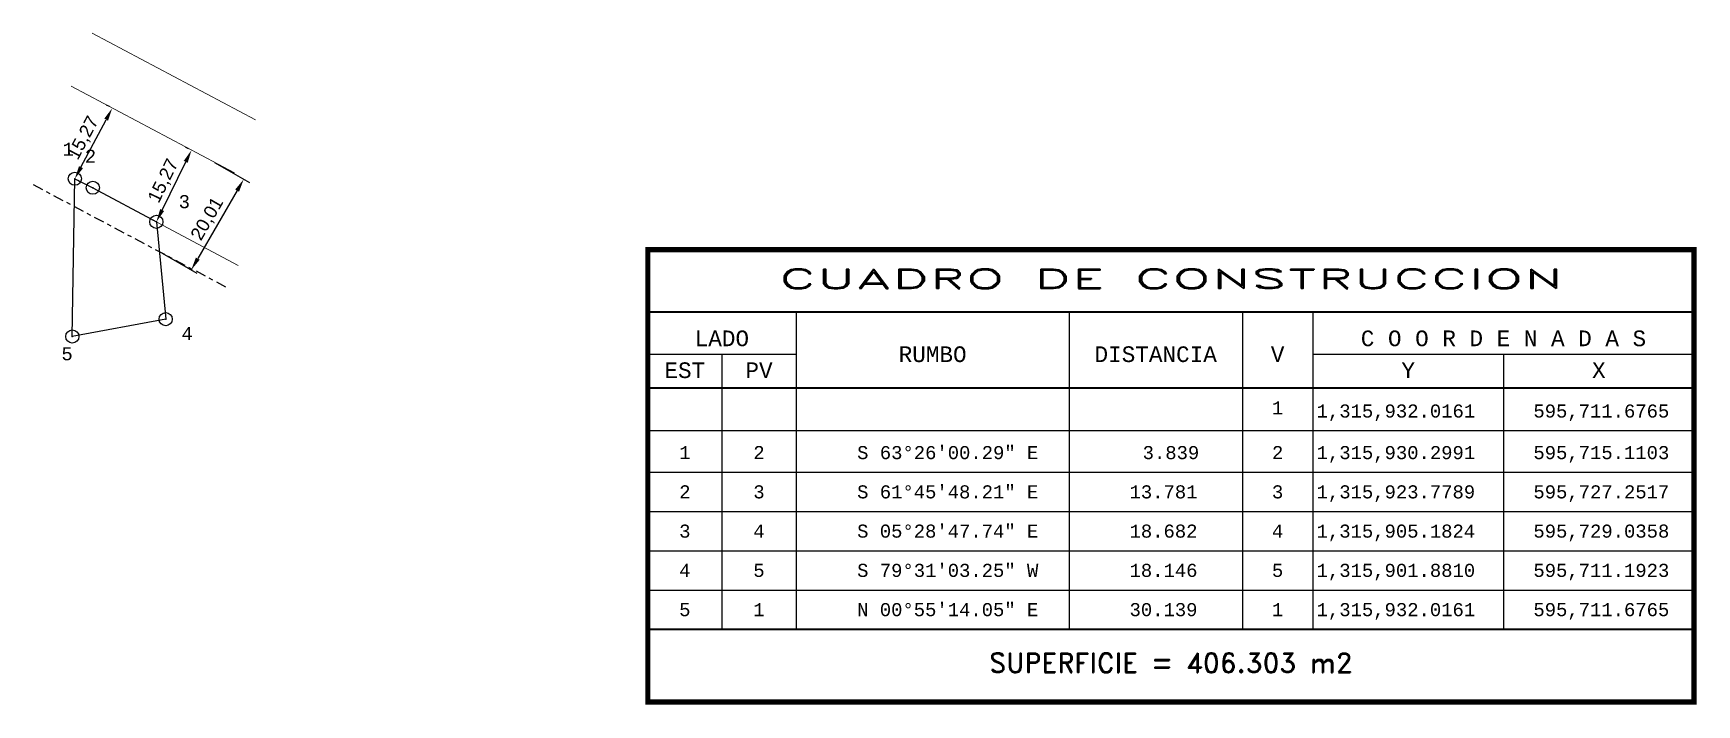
# Model space of a CAD drawing. Header units: millimetres. Extents: x 595704 to 596022, y 1315832 to 1315960.
import ezdxf
from ezdxf.enums import TextEntityAlignment as Align

# ---------------------------------------------------------------- set-up
doc = ezdxf.new("R2010")
doc.units = ezdxf.units.MM
doc.header["$PDMODE"] = 32
doc.header["$PDSIZE"] = 2.5
doc.linetypes.add('CENTRO1', pattern=[0.44, 0.2, -0.08, 0.08, -0.08])
for name, color, linetype in [('CVL_CUADCON', 1, 'Continuous'), ('CVL_CUADCON_LIN', 8, 'Continuous'), ('CVL_CUADCON_TIT', 1, 'Continuous'), ('CVL_CUADCON_TX', 2, 'Continuous'), ('CVL_PUNTO', 2, 'Continuous'), ('CVL_PUNTO_NUM', 2, 'Continuous')]:
    doc.layers.add(name, color=color, linetype=linetype)
doc.styles.add('HUECA1', font='hueca1.shx')
doc.styles.add('MONOTXT4', font='monotxt4.shx')
doc.styles.get("Standard").update_dxf_attribs({"font": 'arial.ttf'})
doc.dimstyles.new('ISO-25', dxfattribs={"dimtxt": 2.5, "dimasz": 2.5, "dimexe": 1.25, "dimexo": 0.625, "dimtad": 1, "dimtxsty": 'Standard', "dimcen": 2.5, "dimadec": 0, "dimazin": 0, "dimtfac": 1, "dimtmove": 0, "dimatfit": 3, "dimfxl": 1, "dimarcsym": 0})

# ---------------------------------------------------------------- blocks, each defined once
blk = doc.blocks.new('*D9')
at = {"color": 0, "lineweight": -2, "transparency": 16777216}
for p, q in [((595733.4, 1315937.76), (595732.84, 1315938.04)), ((595728.35, 1315926.02), (595732.87, 1315935.24)), ((595726.69, 1315924.05), (595726.13, 1315924.33))]:
    blk.add_line(p, q, dxfattribs=at)
at = {"color": 0, "transparency": 16777216}
for points in [[(595732.49, 1315935.43), (595733.24, 1315935.06), (595733.97, 1315937.49)], [(595727.98, 1315926.21), (595728.73, 1315925.84), (595727.25, 1315923.78)]]:
    blk.add_solid(points, dxfattribs=at)
at = {"layer": 'Defpoints', "color": 0, "transparency": 16777216}
for p in [(595733.97, 1315937.49), (595733.97, 1315937.49), (595727.25, 1315923.78)]:
    blk.add_point(p, dxfattribs=at)
at = {"color": 0, "transparency": 16777216, "insert": (595728.7, 1315931.57), "char_height": 2.5, "attachment_point": 5, "rotation": 63.9062}
blk.add_mtext('15,27', dxfattribs=at)
blk = doc.blocks.new('*D10')
at = {"color": 0, "lineweight": -2, "transparency": 16777216}
for p, q in [((595718.28, 1315945.8), (595717.73, 1315946.1)), ((595712.85, 1315934.22), (595717.66, 1315943.3)), ((595712.23, 1315931.72), (595712.78, 1315931.43))]:
    blk.add_line(p, q, dxfattribs=at)
at = {"color": 0, "transparency": 16777216}
for points in [[(595717.29, 1315943.5), (595718.03, 1315943.11), (595718.83, 1315945.51)], [(595712.48, 1315934.42), (595713.22, 1315934.03), (595711.68, 1315932.02)]]:
    blk.add_solid(points, dxfattribs=at)
at = {"layer": 'Defpoints', "color": 0, "transparency": 16777216}
for p in [(595718.83, 1315945.51), (595718.83, 1315945.51), (595711.68, 1315932.02)]:
    blk.add_point(p, dxfattribs=at)
at = {"color": 0, "transparency": 16777216, "insert": (595713.37, 1315939.76), "char_height": 2.5, "attachment_point": 5, "rotation": 62.071}
blk.add_mtext('15,27', dxfattribs=at)
blk = doc.blocks.new('*D11')
at = {"color": 0, "lineweight": -2, "transparency": 16777216}
for p, q in [((595738.36, 1315935.13), (595745.02, 1315931.28)), ((595742.69, 1315929.74), (595735.16, 1315916.75)), ((595728.34, 1315917.81), (595734.99, 1315913.96))]:
    blk.add_line(p, q, dxfattribs=at)
at = {"color": 0, "transparency": 16777216}
for points in [[(595742.32, 1315929.95), (595743.05, 1315929.53), (595743.94, 1315931.9)], [(595734.8, 1315916.96), (595735.53, 1315916.54), (595733.91, 1315914.58)]]:
    blk.add_solid(points, dxfattribs=at)
at = {"layer": 'Defpoints', "color": 0, "transparency": 16777216}
for p in [(595737.82, 1315935.44), (595727.79, 1315918.12), (595733.91, 1315914.58)]:
    blk.add_point(p, dxfattribs=at)
at = {"color": 0, "transparency": 16777216, "insert": (595737.08, 1315924.31), "char_height": 2.5, "attachment_point": 5, "rotation": 59.9371}
blk.add_mtext('20,01', dxfattribs=at)

msp = doc.modelspace()

# ---------------------------------------------------------------- linework, layer by layer
at = {"linetype": 'CENTRO1', "ltscale": 10}
msp.add_lwpolyline([(595703.732, 1315930.889), (595740.776, 1315911.238)], dxfattribs=at)
msp.add_lwpolyline([(595711.677, 1315932.016), (595715.11, 1315930.299), (595727.252, 1315923.779), (595729.036, 1315905.182), (595711.192, 1315901.881)], close=True)
at = {"layer": 'CVL_CUADCON', "color": 1, "linetype": 'Continuous', "const_width": 1, "flags": 128}
msp.add_lwpolyline([(595821.164, 1315918.447), (596021.096, 1315918.447), (596021.096, 1315832.03), (595821.164, 1315832.03)], close=True, dxfattribs=at)
at = {"layer": 'CVL_CUADCON', "color": 1, "linetype": 'Continuous', "const_width": 0.375, "flags": 128}
for points in [[(595821.164, 1315906.575), (596021.096, 1315906.575)], [(595821.164, 1315892.03), (596021.096, 1315892.03)], [(595821.164, 1315845.947), (596021.096, 1315845.947)]]:
    msp.add_lwpolyline(points, dxfattribs=at)
at = {"layer": 'CVL_CUADCON_LIN', "color": 8, "linetype": 'Continuous'}
for p, q in [((595849.486, 1315906.575), (595849.486, 1315845.947)), ((595901.664, 1315906.575), (595901.664, 1315845.947)), ((595934.771, 1315906.575), (595934.771, 1315845.947)), ((595948.236, 1315906.575), (595948.236, 1315845.947)), ((595821.164, 1315898.505), (595849.486, 1315898.505)), ((595835.314, 1315898.505), (595835.314, 1315845.947)), ((595948.236, 1315898.505), (596021.096, 1315898.505)), ((595984.666, 1315898.505), (595984.666, 1315845.947)), ((595821.164, 1315883.892), (596021.096, 1315883.892)), ((595821.164, 1315875.947), (596021.096, 1315875.947)), ((595821.164, 1315868.447), (596021.096, 1315868.447)), ((595821.164, 1315860.947), (596021.096, 1315860.947)), ((595821.164, 1315853.447), (596021.096, 1315853.447)), ((595821.164, 1315845.947), (596021.096, 1315845.947))]:
    msp.add_line(p, q, dxfattribs=at)
at = {"layer": 'CVL_CUADCON_TIT', "color": 4, "lineweight": 0, "ltscale": 0.5, "flags": 128}
for points in [[(595714.967, 1315959.809), (595746.198, 1315943.253)], [(595710.958, 1315949.685), (595742.189, 1315933.129)], [(595727.468, 1315923.644), (595742.907, 1315915.46)]]:
    msp.add_lwpolyline(points, dxfattribs=at)
at = {"layer": 'CVL_PUNTO', "color": 2}
for p in [(595711.677, 1315932.016), (595715.11, 1315930.299), (595727.252, 1315923.779), (595729.036, 1315905.182), (595711.192, 1315901.881)]:
    msp.add_point(p, dxfattribs=at)

# ---------------------------------------------------------------- texts
at = {"layer": 'CVL_CUADCON_TIT', "color": 1, "style": 'HUECA1', "width": 1.758658}
msp.add_text('CUADRO DE CONSTRUCCION', height=3.75, dxfattribs=at).set_placement((595846.164, 1315911.022), (595996.096, 1315911.022), align=Align.FIT)
at = {"layer": 'CVL_CUADCON_TIT', "color": 1, "style": 'MONOTXT4'}
for s, p in [('LADO', (595835.314, 1315900.027)), ('C O O R D E N A D A S', (595984.664, 1315900.027)), ('EST', (595828.239, 1315893.937)), ('PV', (595842.414, 1315893.937)), ('Y', (595966.464, 1315893.937)), ('X', (596002.889, 1315893.937))]:
    msp.add_text(s, height=3, dxfattribs=at).set_placement(p, align=Align.CENTER)
at = {"layer": 'CVL_CUADCON_TIT', "color": 1}
for s, height, style, p in [('RUMBO', 3, 'MONOTXT4', (595875.589, 1315898.497)), ('DISTANCIA', 3, 'MONOTXT4', (595918.214, 1315898.497)), ('V', 3, 'MONOTXT4', (595941.514, 1315898.497)), ('SUPERFICIE = 406.303 m2', 3.75, 'HUECA1', (595921.13, 1315839.53))]:
    msp.add_text(s, height=height, dxfattribs=dict(at, style=style)).set_placement(p, align=Align.MIDDLE)
at = {"layer": 'CVL_CUADCON_TX', "color": 2, "style": 'MONOTXT4'}
for s, p in [('1', (595941.504, 1315887.017)), ('1', (595828.239, 1315878.447)), ('2', (595842.4, 1315878.447)), ('2', (595941.504, 1315878.447)), ('2', (595828.239, 1315870.947)), ('3', (595842.4, 1315870.947)), ('3', (595941.504, 1315870.947)), ('3', (595828.239, 1315863.447)), ('4', (595842.4, 1315863.447)), ('4', (595941.504, 1315863.447)), ('4', (595828.239, 1315855.947)), ('5', (595842.4, 1315855.947)), ('5', (595941.504, 1315855.947)), ('5', (595828.239, 1315848.447)), ('1', (595842.4, 1315848.447)), ('1', (595941.504, 1315848.447))]:
    msp.add_text(s, height=2.5, dxfattribs=at).set_placement(p, align=Align.CENTER)
for s, p in [('1,315,932.0161', (595948.964, 1315886.392)), ('595,711.6765', (595990.389, 1315886.392)), ('S 63%%d26\'00.29" E', (595861.164, 1315878.447)), ('3.839', (595915.714, 1315878.447)), ('1,315,930.2991', (595948.964, 1315878.447)), ('595,715.1103', (595990.389, 1315878.447)), ('S 61%%d45\'48.21" E', (595861.164, 1315870.947)), ('13.781', (595913.214, 1315870.947)), ('1,315,923.7789', (595948.964, 1315870.947)), ('595,727.2517', (595990.389, 1315870.947)), ('S 05%%d28\'47.74" E', (595861.164, 1315863.447)), ('18.682', (595913.214, 1315863.447)), ('1,315,905.1824', (595948.964, 1315863.447)), ('595,729.0358', (595990.389, 1315863.447)), ('S 79%%d31\'03.25" W', (595861.164, 1315855.947)), ('18.146', (595913.214, 1315855.947)), ('1,315,901.8810', (595948.964, 1315855.947)), ('595,711.1923', (595990.389, 1315855.947)), ('N 00%%d55\'14.05" E', (595861.164, 1315848.447)), ('30.139', (595913.214, 1315848.447)), ('1,315,932.0161', (595948.964, 1315848.447)), ('595,711.6765', (595990.389, 1315848.447))]:
    msp.add_text(s, height=2.5, dxfattribs=at).set_placement(p)
at = {"layer": 'CVL_PUNTO_NUM', "color": 2, "style": 'MONOTXT4'}
for s, p in [('1', (595709.314, 1315936.423)), ('2', (595713.583, 1315935.06)), ('3', (595731.515, 1315926.392)), ('4', (595732.054, 1315901.196)), ('5', (595709.113, 1315897.334))]:
    msp.add_text(s, height=2.5, dxfattribs=at).set_placement(p)

# ---------------------------------------------------------------- dimensions: what is measured, and where the dimension line sits
for p1, p2, distance, picture, middle in [((595711.677, 1315932.016), (595718.831, 1315945.512), 0, '*D10', (595713.374, 1315939.76)), ((595727.25174, 1315923.77888), (595733.96594, 1315937.48803), 0, '*D9', (595728.69828, 1315931.56917)), ((595737.82, 1315935.445), (595727.794, 1315918.124), 7.069, '*D11', (595737.084, 1315924.309))]:
    dim = msp.add_aligned_dim(p1=p1, p2=p2, distance=distance, dimstyle='ISO-25', override={"dimzin": 0})
    dim.commit()
    dim.dimension.update_dxf_attribs({"geometry": picture, "text_midpoint": middle})

doc.saveas('drawing.dxf')
